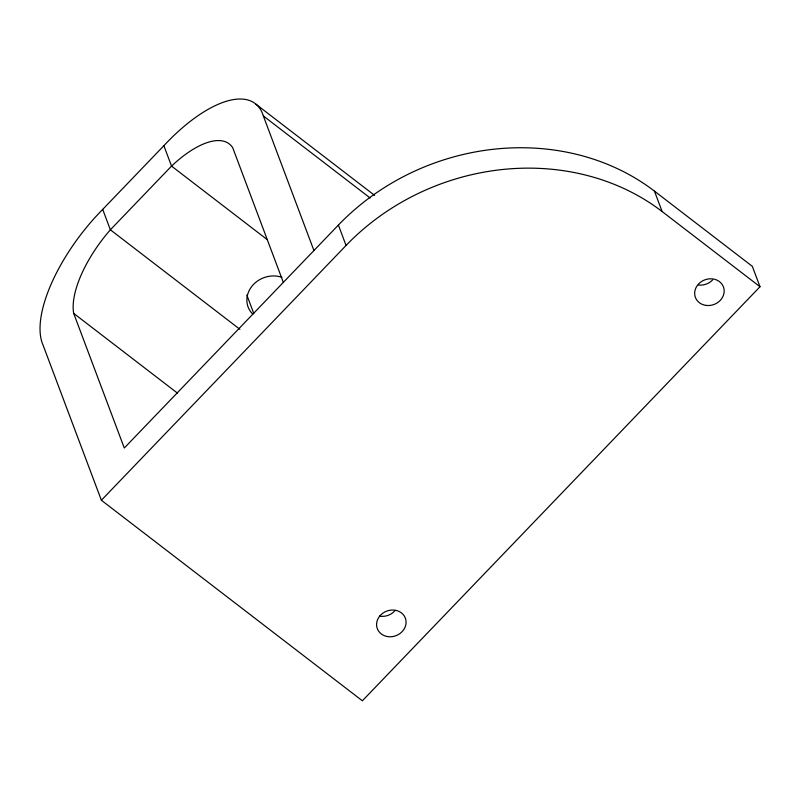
<?xml version="1.0" encoding="UTF-8"?>
<svg xmlns="http://www.w3.org/2000/svg" width="800" height="800" viewBox="0 0 800 800"><rect width="100%" height="100%" fill="white"/><g stroke="black" fill="none" stroke-linecap="round" stroke-linejoin="round"><path stroke-width="1.2" d="M283.34 282.39L232.74 147.77A81.67 34.44 -52.5 0 0 171.54 166.1L110.37 229.8A81.67 34.44 -52.5 0 0 73.69 313.39L124.29 448.01L338.4 225.06A226.87 198.99 -20.6 0 1 654.46 191.14L752.33 266.34L760 286.74L362.37 700.79L101.37 500.25L43.11 345.24A114 48.07 -52.5 0 1 102.7 209.4L163.87 145.7A114 48.07 -52.5 0 1 263.33 115.93L370.1 197.96M101.37 500.25L346.06 245.46A226.87 198.99 -20.6 0 1 662.12 211.54L760 286.74M255.98 104.23L374.62 195.38M267.44 239.78L171.54 166.1L163.87 145.7M239.88 329.31L110.37 229.8L102.7 209.4M73.69 313.39L177.5 393.15M654.46 191.14L662.12 211.54M338.4 225.06L346.06 245.46M263.33 115.93L313.93 250.54M246.83 294.98L253.76 313.43M395.2 610.41A14.97 13.13 -20.6 0 1 379.58 616.13M252.85 314.2A24.96 21.89 -20.6 0 1 251.85 286.34A24.96 21.89 -20.6 0 1 281.91 277.3M712.53 280.04A14.97 13.13 -20.6 0 1 698.41 285.01M706.07 305.41A14.97 13.13 -20.6 0 0 723.55 287.2A14.97 13.13 -20.6 0 0 698.66 283.9A14.97 13.13 -20.6 0 0 706.07 305.41M387.24 636.53A14.97 13.13 -20.6 0 0 405.65 619.08A14.97 13.13 -20.6 0 0 381.09 614.61A14.97 13.13 -20.6 0 0 387.24 636.53"/></g></svg>
